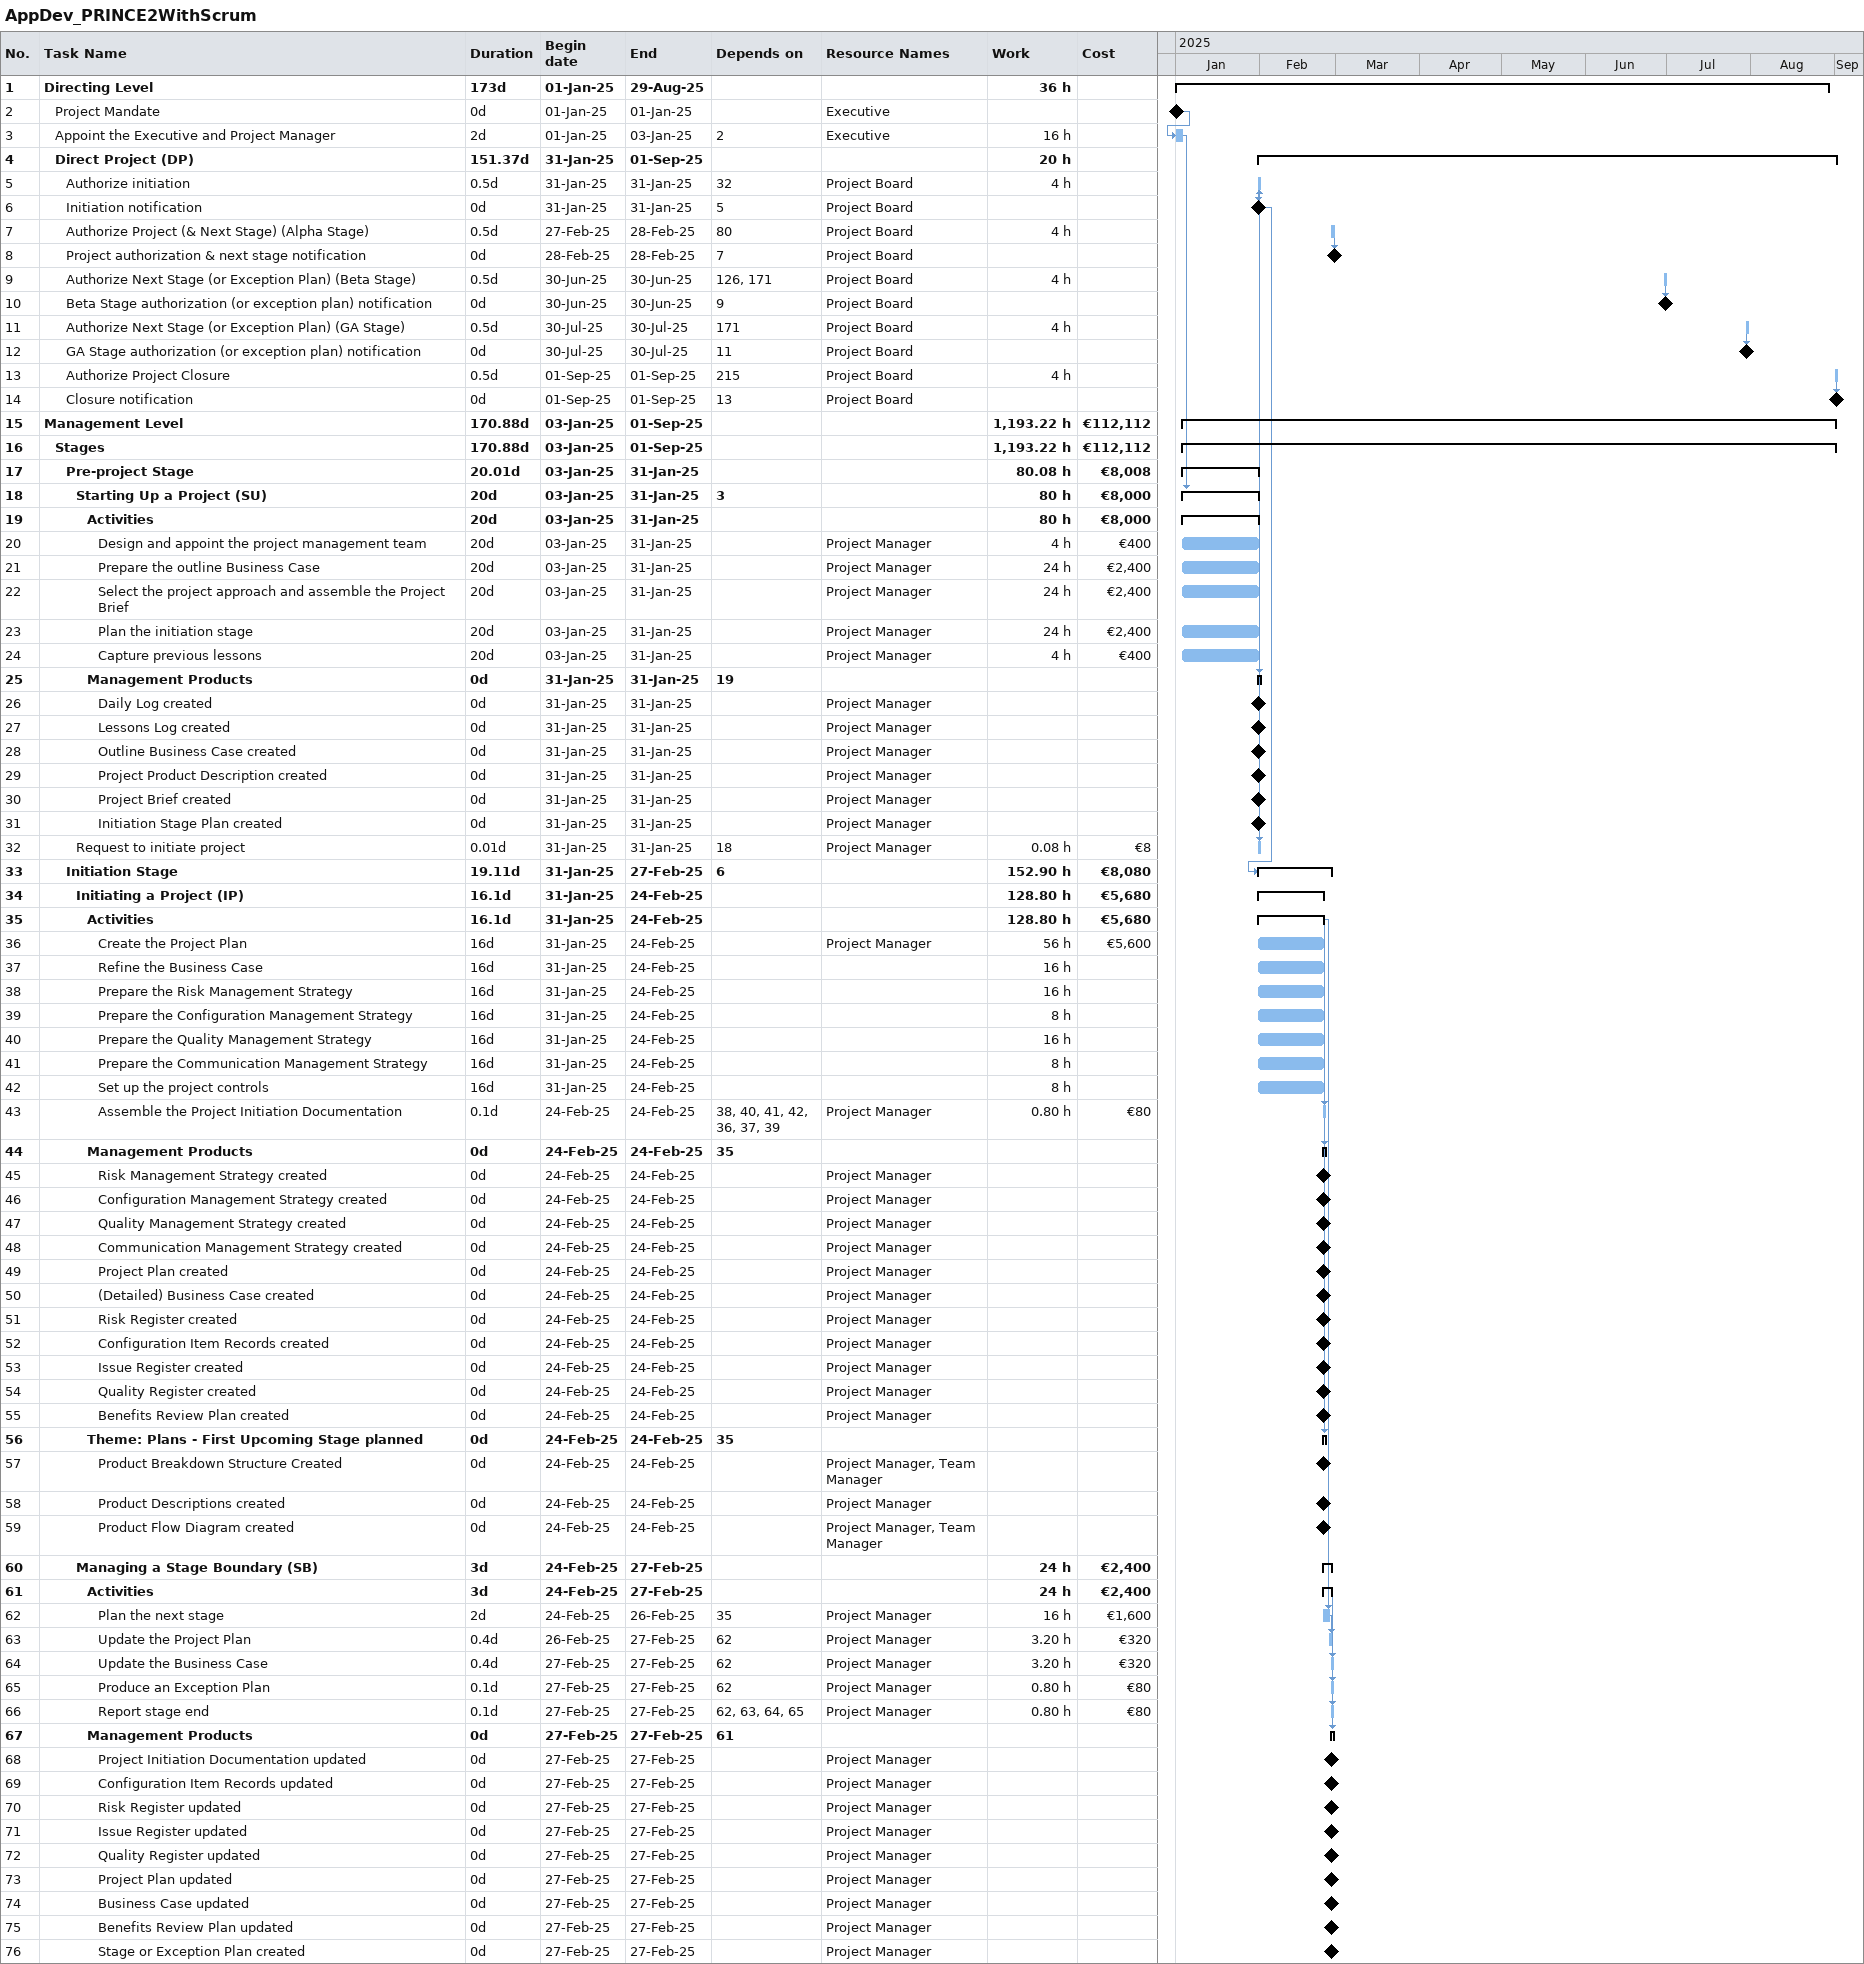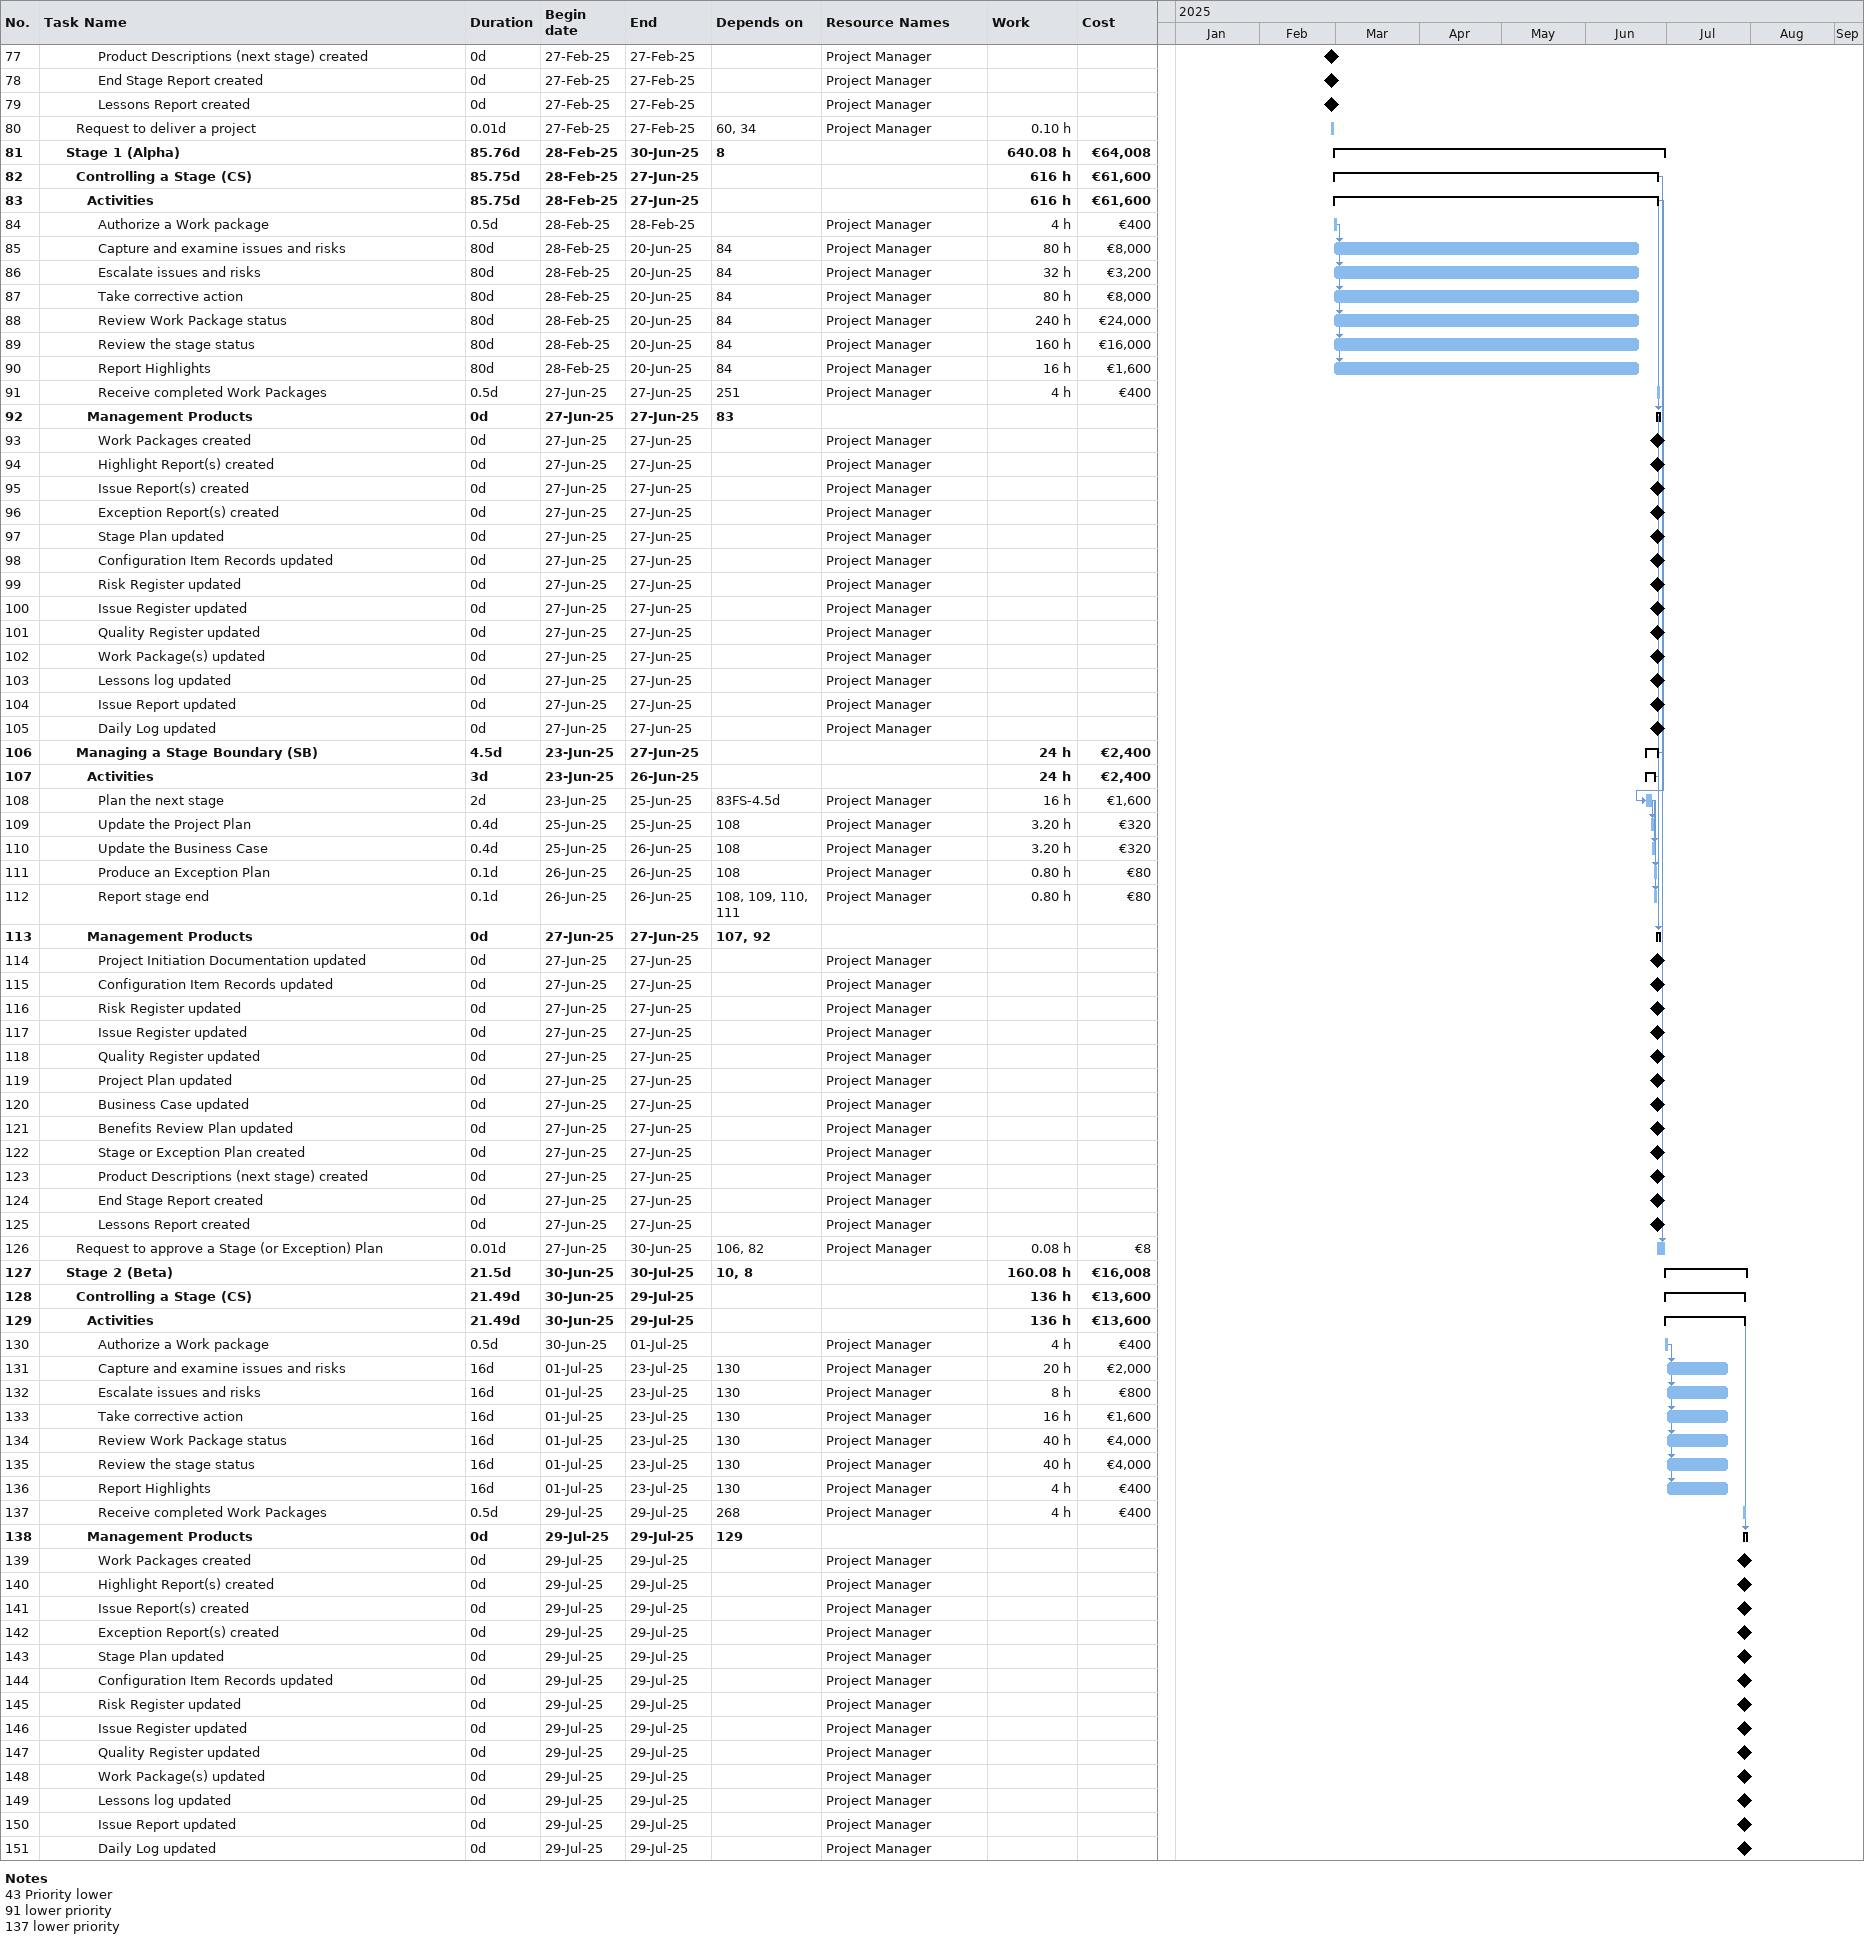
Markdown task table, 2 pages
AppDev_PRINCE2WithScrum

| ID | Level | Task | Duration | Start | Finish | Predecessors | Resources | Work (h) | Cost (€) |
|---|---|---|---|---|---|---|---|---|---|
| 1 | 1 | **Directing Level** | 173d | 2025-01-01 | 2025-08-29 |  |  | 36 |  |
| 2 | 2 | Project Mandate | 0d | 2025-01-01 | 2025-01-01 |  | Executive |  |  |
| 3 | 2 | Appoint the Executive and Project Manager | 2d | 2025-01-01 | 2025-01-03 | 2 | Executive | 16 |  |
| 4 | 2 | **Direct Project (DP)** | 151.37d | 2025-01-31 | 2025-09-01 |  |  | 20 |  |
| 5 | 3 | Authorize initiation | 0.5d | 2025-01-31 | 2025-01-31 | 32 | Project Board | 4 |  |
| 6 | 3 | Initiation notification | 0d | 2025-01-31 | 2025-01-31 | 5 | Project Board |  |  |
| 7 | 3 | Authorize Project (& Next Stage) (Alpha Stage) | 0.5d | 2025-02-27 | 2025-02-28 | 80 | Project Board | 4 |  |
| 8 | 3 | Project authorization & next stage notification | 0d | 2025-02-28 | 2025-02-28 | 7 | Project Board |  |  |
| 9 | 3 | Authorize Next Stage (or Exception Plan) (Beta Stage) | 0.5d | 2025-06-30 | 2025-06-30 | 126, 171 | Project Board | 4 |  |
| 10 | 3 | Beta Stage authorization (or exception plan) notification | 0d | 2025-06-30 | 2025-06-30 | 9 | Project Board |  |  |
| 11 | 3 | Authorize Next Stage (or Exception Plan) (GA Stage) | 0.5d | 2025-07-30 | 2025-07-30 | 171 | Project Board | 4 |  |
| 12 | 3 | GA Stage authorization (or exception plan) notification | 0d | 2025-07-30 | 2025-07-30 | 11 | Project Board |  |  |
| 13 | 3 | Authorize Project Closure | 0.5d | 2025-09-01 | 2025-09-01 | 215 | Project Board | 4 |  |
| 14 | 3 | Closure notification | 0d | 2025-09-01 | 2025-09-01 | 13 | Project Board |  |  |
| 15 | 1 | **Management Level** | 170.88d | 2025-01-03 | 2025-09-01 |  |  | 1193.22 | 112112 |
| 16 | 2 | **Stages** | 170.88d | 2025-01-03 | 2025-09-01 |  |  | 1193.22 | 112112 |
| 17 | 3 | **Pre-project Stage** | 20.01d | 2025-01-03 | 2025-01-31 |  |  | 80.08 | 8008 |
| 18 | 4 | **Starting Up a Project (SU)** | 20d | 2025-01-03 | 2025-01-31 | 3 |  | 80 | 8000 |
| 19 | 5 | **Activities** | 20d | 2025-01-03 | 2025-01-31 |  |  | 80 | 8000 |
| 20 | 6 | Design and appoint the project management team | 20d | 2025-01-03 | 2025-01-31 |  | Project Manager | 4 | 400 |
| 21 | 6 | Prepare the outline Business Case | 20d | 2025-01-03 | 2025-01-31 |  | Project Manager | 24 | 2400 |
| 22 | 6 | Select the project approach and assemble the Project Brief | 20d | 2025-01-03 | 2025-01-31 |  | Project Manager | 24 | 2400 |
| 23 | 6 | Plan the initiation stage | 20d | 2025-01-03 | 2025-01-31 |  | Project Manager | 24 | 2400 |
| 24 | 6 | Capture previous lessons | 20d | 2025-01-03 | 2025-01-31 |  | Project Manager | 4 | 400 |
| 25 | 5 | **Management Products** | 0d | 2025-01-31 | 2025-01-31 | 19 |  |  |  |
| 26 | 6 | Daily Log created | 0d | 2025-01-31 | 2025-01-31 |  | Project Manager |  |  |
| 27 | 6 | Lessons Log created | 0d | 2025-01-31 | 2025-01-31 |  | Project Manager |  |  |
| 28 | 6 | Outline Business Case created | 0d | 2025-01-31 | 2025-01-31 |  | Project Manager |  |  |
| 29 | 6 | Project Product Description created | 0d | 2025-01-31 | 2025-01-31 |  | Project Manager |  |  |
| 30 | 6 | Project Brief created | 0d | 2025-01-31 | 2025-01-31 |  | Project Manager |  |  |
| 31 | 6 | Initiation Stage Plan created | 0d | 2025-01-31 | 2025-01-31 |  | Project Manager |  |  |
| 32 | 4 | Request to initiate project | 0.01d | 2025-01-31 | 2025-01-31 | 18 | Project Manager | 0.08 | 8 |
| 33 | 3 | **Initiation Stage** | 19.11d | 2025-01-31 | 2025-02-27 | 6 |  | 152.90 | 8080 |
| 34 | 4 | **Initiating a Project (IP)** | 16.1d | 2025-01-31 | 2025-02-24 |  |  | 128.80 | 5680 |
| 35 | 5 | **Activities** | 16.1d | 2025-01-31 | 2025-02-24 |  |  | 128.80 | 5680 |
| 36 | 6 | Create the Project Plan | 16d | 2025-01-31 | 2025-02-24 |  | Project Manager | 56 | 5600 |
| 37 | 6 | Refine the Business Case | 16d | 2025-01-31 | 2025-02-24 |  |  | 16 |  |
| 38 | 6 | Prepare the Risk Management Strategy | 16d | 2025-01-31 | 2025-02-24 |  |  | 16 |  |
| 39 | 6 | Prepare the Configuration Management Strategy | 16d | 2025-01-31 | 2025-02-24 |  |  | 8 |  |
| 40 | 6 | Prepare the Quality Management Strategy | 16d | 2025-01-31 | 2025-02-24 |  |  | 16 |  |
| 41 | 6 | Prepare the Communication Management Strategy | 16d | 2025-01-31 | 2025-02-24 |  |  | 8 |  |
| 42 | 6 | Set up the project controls | 16d | 2025-01-31 | 2025-02-24 |  |  | 8 |  |
| 43 | 6 | Assemble the Project Initiation Documentation | 0.1d | 2025-02-24 | 2025-02-24 | 38, 40, 41, 42, 36, 37, 39 | Project Manager | 0.80 | 80 |
| 44 | 5 | **Management Products** | 0d | 2025-02-24 | 2025-02-24 | 35 |  |  |  |
| 45 | 6 | Risk Management Strategy created | 0d | 2025-02-24 | 2025-02-24 |  | Project Manager |  |  |
| 46 | 6 | Configuration Management Strategy created | 0d | 2025-02-24 | 2025-02-24 |  | Project Manager |  |  |
| 47 | 6 | Quality Management Strategy created | 0d | 2025-02-24 | 2025-02-24 |  | Project Manager |  |  |
| 48 | 6 | Communication Management Strategy created | 0d | 2025-02-24 | 2025-02-24 |  | Project Manager |  |  |
| 49 | 6 | Project Plan created | 0d | 2025-02-24 | 2025-02-24 |  | Project Manager |  |  |
| 50 | 6 | (Detailed) Business Case created | 0d | 2025-02-24 | 2025-02-24 |  | Project Manager |  |  |
| 51 | 6 | Risk Register created | 0d | 2025-02-24 | 2025-02-24 |  | Project Manager |  |  |
| 52 | 6 | Configuration Item Records created | 0d | 2025-02-24 | 2025-02-24 |  | Project Manager |  |  |
| 53 | 6 | Issue Register created | 0d | 2025-02-24 | 2025-02-24 |  | Project Manager |  |  |
| 54 | 6 | Quality Register created | 0d | 2025-02-24 | 2025-02-24 |  | Project Manager |  |  |
| 55 | 6 | Benefits Review Plan created | 0d | 2025-02-24 | 2025-02-24 |  | Project Manager |  |  |
| 56 | 5 | **Theme: Plans - First Upcoming Stage planned** | 0d | 2025-02-24 | 2025-02-24 | 35 |  |  |  |
| 57 | 6 | Product Breakdown Structure Created | 0d | 2025-02-24 | 2025-02-24 |  | Project Manager, Team Manager |  |  |
| 58 | 6 | Product Descriptions created | 0d | 2025-02-24 | 2025-02-24 |  | Project Manager |  |  |
| 59 | 6 | Product Flow Diagram created | 0d | 2025-02-24 | 2025-02-24 |  | Project Manager, Team Manager |  |  |
| 60 | 4 | **Managing a Stage Boundary (SB)** | 3d | 2025-02-24 | 2025-02-27 |  |  | 24 | 2400 |
| 61 | 5 | **Activities** | 3d | 2025-02-24 | 2025-02-27 |  |  | 24 | 2400 |
| 62 | 6 | Plan the next stage | 2d | 2025-02-24 | 2025-02-26 | 35 | Project Manager | 16 | 1600 |
| 63 | 6 | Update the Project Plan | 0.4d | 2025-02-26 | 2025-02-27 | 62 | Project Manager | 3.20 | 320 |
| 64 | 6 | Update the Business Case | 0.4d | 2025-02-27 | 2025-02-27 | 62 | Project Manager | 3.20 | 320 |
| 65 | 6 | Produce an Exception Plan | 0.1d | 2025-02-27 | 2025-02-27 | 62 | Project Manager | 0.80 | 80 |
| 66 | 6 | Report stage end | 0.1d | 2025-02-27 | 2025-02-27 | 62, 63, 64, 65 | Project Manager | 0.80 | 80 |
| 67 | 5 | **Management Products** | 0d | 2025-02-27 | 2025-02-27 | 61 |  |  |  |
| 68 | 6 | Project Initiation Documentation updated | 0d | 2025-02-27 | 2025-02-27 |  | Project Manager |  |  |
| 69 | 6 | Configuration Item Records updated | 0d | 2025-02-27 | 2025-02-27 |  | Project Manager |  |  |
| 70 | 6 | Risk Register updated | 0d | 2025-02-27 | 2025-02-27 |  | Project Manager |  |  |
| 71 | 6 | Issue Register updated | 0d | 2025-02-27 | 2025-02-27 |  | Project Manager |  |  |
| 72 | 6 | Quality Register updated | 0d | 2025-02-27 | 2025-02-27 |  | Project Manager |  |  |
| 73 | 6 | Project Plan updated | 0d | 2025-02-27 | 2025-02-27 |  | Project Manager |  |  |
| 74 | 6 | Business Case updated | 0d | 2025-02-27 | 2025-02-27 |  | Project Manager |  |  |
| 75 | 6 | Benefits Review Plan updated | 0d | 2025-02-27 | 2025-02-27 |  | Project Manager |  |  |
| 76 | 6 | Stage or Exception Plan created | 0d | 2025-02-27 | 2025-02-27 |  | Project Manager |  |  |
| 77 | 6 | Product Descriptions (next stage) created | 0d | 2025-02-27 | 2025-02-27 |  | Project Manager |  |  |
| 78 | 6 | End Stage Report created | 0d | 2025-02-27 | 2025-02-27 |  | Project Manager |  |  |
| 79 | 6 | Lessons Report created | 0d | 2025-02-27 | 2025-02-27 |  | Project Manager |  |  |
| 80 | 4 | Request to deliver a project | 0.01d | 2025-02-27 | 2025-02-27 | 60, 34 | Project Manager | 0.10 |  |
| 81 | 3 | **Stage 1 (Alpha)** | 85.76d | 2025-02-28 | 2025-06-30 | 8 |  | 640.08 | 64008 |
| 82 | 4 | **Controlling a Stage (CS)** | 85.75d | 2025-02-28 | 2025-06-27 |  |  | 616 | 61600 |
| 83 | 5 | **Activities** | 85.75d | 2025-02-28 | 2025-06-27 |  |  | 616 | 61600 |
| 84 | 6 | Authorize a Work package | 0.5d | 2025-02-28 | 2025-02-28 |  | Project Manager | 4 | 400 |
| 85 | 6 | Capture and examine issues and risks | 80d | 2025-02-28 | 2025-06-20 | 84 | Project Manager | 80 | 8000 |
| 86 | 6 | Escalate issues and risks | 80d | 2025-02-28 | 2025-06-20 | 84 | Project Manager | 32 | 3200 |
| 87 | 6 | Take corrective action | 80d | 2025-02-28 | 2025-06-20 | 84 | Project Manager | 80 | 8000 |
| 88 | 6 | Review Work Package status | 80d | 2025-02-28 | 2025-06-20 | 84 | Project Manager | 240 | 24000 |
| 89 | 6 | Review the stage status | 80d | 2025-02-28 | 2025-06-20 | 84 | Project Manager | 160 | 16000 |
| 90 | 6 | Report Highlights | 80d | 2025-02-28 | 2025-06-20 | 84 | Project Manager | 16 | 1600 |
| 91 | 6 | Receive completed Work Packages | 0.5d | 2025-06-27 | 2025-06-27 | 251 | Project Manager | 4 | 400 |
| 92 | 5 | **Management Products** | 0d | 2025-06-27 | 2025-06-27 | 83 |  |  |  |
| 93 | 6 | Work Packages created | 0d | 2025-06-27 | 2025-06-27 |  | Project Manager |  |  |
| 94 | 6 | Highlight Report(s) created | 0d | 2025-06-27 | 2025-06-27 |  | Project Manager |  |  |
| 95 | 6 | Issue Report(s) created | 0d | 2025-06-27 | 2025-06-27 |  | Project Manager |  |  |
| 96 | 6 | Exception Report(s) created | 0d | 2025-06-27 | 2025-06-27 |  | Project Manager |  |  |
| 97 | 6 | Stage Plan updated | 0d | 2025-06-27 | 2025-06-27 |  | Project Manager |  |  |
| 98 | 6 | Configuration Item Records updated | 0d | 2025-06-27 | 2025-06-27 |  | Project Manager |  |  |
| 99 | 6 | Risk Register updated | 0d | 2025-06-27 | 2025-06-27 |  | Project Manager |  |  |
| 100 | 6 | Issue Register updated | 0d | 2025-06-27 | 2025-06-27 |  | Project Manager |  |  |
| 101 | 6 | Quality Register updated | 0d | 2025-06-27 | 2025-06-27 |  | Project Manager |  |  |
| 102 | 6 | Work Package(s) updated | 0d | 2025-06-27 | 2025-06-27 |  | Project Manager |  |  |
| 103 | 6 | Lessons log updated | 0d | 2025-06-27 | 2025-06-27 |  | Project Manager |  |  |
| 104 | 6 | Issue Report updated | 0d | 2025-06-27 | 2025-06-27 |  | Project Manager |  |  |
| 105 | 6 | Daily Log updated | 0d | 2025-06-27 | 2025-06-27 |  | Project Manager |  |  |
| 106 | 4 | **Managing a Stage Boundary (SB)** | 4.5d | 2025-06-23 | 2025-06-27 |  |  | 24 | 2400 |
| 107 | 5 | **Activities** | 3d | 2025-06-23 | 2025-06-26 |  |  | 24 | 2400 |
| 108 | 6 | Plan the next stage | 2d | 2025-06-23 | 2025-06-25 | 83FS-4.5d | Project Manager | 16 | 1600 |
| 109 | 6 | Update the Project Plan | 0.4d | 2025-06-25 | 2025-06-25 | 108 | Project Manager | 3.20 | 320 |
| 110 | 6 | Update the Business Case | 0.4d | 2025-06-25 | 2025-06-26 | 108 | Project Manager | 3.20 | 320 |
| 111 | 6 | Produce an Exception Plan | 0.1d | 2025-06-26 | 2025-06-26 | 108 | Project Manager | 0.80 | 80 |
| 112 | 6 | Report stage end | 0.1d | 2025-06-26 | 2025-06-26 | 108, 109, 110, 111 | Project Manager | 0.80 | 80 |
| 113 | 5 | **Management Products** | 0d | 2025-06-27 | 2025-06-27 | 107, 92 |  |  |  |
| 114 | 6 | Project Initiation Documentation updated | 0d | 2025-06-27 | 2025-06-27 |  | Project Manager |  |  |
| 115 | 6 | Configuration Item Records updated | 0d | 2025-06-27 | 2025-06-27 |  | Project Manager |  |  |
| 116 | 6 | Risk Register updated | 0d | 2025-06-27 | 2025-06-27 |  | Project Manager |  |  |
| 117 | 6 | Issue Register updated | 0d | 2025-06-27 | 2025-06-27 |  | Project Manager |  |  |
| 118 | 6 | Quality Register updated | 0d | 2025-06-27 | 2025-06-27 |  | Project Manager |  |  |
| 119 | 6 | Project Plan updated | 0d | 2025-06-27 | 2025-06-27 |  | Project Manager |  |  |
| 120 | 6 | Business Case updated | 0d | 2025-06-27 | 2025-06-27 |  | Project Manager |  |  |
| 121 | 6 | Benefits Review Plan updated | 0d | 2025-06-27 | 2025-06-27 |  | Project Manager |  |  |
| 122 | 6 | Stage or Exception Plan created | 0d | 2025-06-27 | 2025-06-27 |  | Project Manager |  |  |
| 123 | 6 | Product Descriptions (next stage) created | 0d | 2025-06-27 | 2025-06-27 |  | Project Manager |  |  |
| 124 | 6 | End Stage Report created | 0d | 2025-06-27 | 2025-06-27 |  | Project Manager |  |  |
| 125 | 6 | Lessons Report created | 0d | 2025-06-27 | 2025-06-27 |  | Project Manager |  |  |
| 126 | 4 | Request to approve a Stage (or Exception) Plan | 0.01d | 2025-06-27 | 2025-06-30 | 106, 82 | Project Manager | 0.08 | 8 |
| 127 | 3 | **Stage 2 (Beta)** | 21.5d | 2025-06-30 | 2025-07-30 | 10, 8 |  | 160.08 | 16008 |
| 128 | 4 | **Controlling a Stage (CS)** | 21.49d | 2025-06-30 | 2025-07-29 |  |  | 136 | 13600 |
| 129 | 5 | **Activities** | 21.49d | 2025-06-30 | 2025-07-29 |  |  | 136 | 13600 |
| 130 | 6 | Authorize a Work package | 0.5d | 2025-06-30 | 2025-07-01 |  | Project Manager | 4 | 400 |
| 131 | 6 | Capture and examine issues and risks | 16d | 2025-07-01 | 2025-07-23 | 130 | Project Manager | 20 | 2000 |
| 132 | 6 | Escalate issues and risks | 16d | 2025-07-01 | 2025-07-23 | 130 | Project Manager | 8 | 800 |
| 133 | 6 | Take corrective action | 16d | 2025-07-01 | 2025-07-23 | 130 | Project Manager | 16 | 1600 |
| 134 | 6 | Review Work Package status | 16d | 2025-07-01 | 2025-07-23 | 130 | Project Manager | 40 | 4000 |
| 135 | 6 | Review the stage status | 16d | 2025-07-01 | 2025-07-23 | 130 | Project Manager | 40 | 4000 |
| 136 | 6 | Report Highlights | 16d | 2025-07-01 | 2025-07-23 | 130 | Project Manager | 4 | 400 |
| 137 | 6 | Receive completed Work Packages | 0.5d | 2025-07-29 | 2025-07-29 | 268 | Project Manager | 4 | 400 |
| 138 | 5 | **Management Products** | 0d | 2025-07-29 | 2025-07-29 | 129 |  |  |  |
| 139 | 6 | Work Packages created | 0d | 2025-07-29 | 2025-07-29 |  | Project Manager |  |  |
| 140 | 6 | Highlight Report(s) created | 0d | 2025-07-29 | 2025-07-29 |  | Project Manager |  |  |
| 141 | 6 | Issue Report(s) created | 0d | 2025-07-29 | 2025-07-29 |  | Project Manager |  |  |
| 142 | 6 | Exception Report(s) created | 0d | 2025-07-29 | 2025-07-29 |  | Project Manager |  |  |
| 143 | 6 | Stage Plan updated | 0d | 2025-07-29 | 2025-07-29 |  | Project Manager |  |  |
| 144 | 6 | Configuration Item Records updated | 0d | 2025-07-29 | 2025-07-29 |  | Project Manager |  |  |
| 145 | 6 | Risk Register updated | 0d | 2025-07-29 | 2025-07-29 |  | Project Manager |  |  |
| 146 | 6 | Issue Register updated | 0d | 2025-07-29 | 2025-07-29 |  | Project Manager |  |  |
| 147 | 6 | Quality Register updated | 0d | 2025-07-29 | 2025-07-29 |  | Project Manager |  |  |
| 148 | 6 | Work Package(s) updated | 0d | 2025-07-29 | 2025-07-29 |  | Project Manager |  |  |
| 149 | 6 | Lessons log updated | 0d | 2025-07-29 | 2025-07-29 |  | Project Manager |  |  |
| 150 | 6 | Issue Report updated | 0d | 2025-07-29 | 2025-07-29 |  | Project Manager |  |  |
| 151 | 6 | Daily Log updated | 0d | 2025-07-29 | 2025-07-29 |  | Project Manager |  |  |

Notes
- 43: Priority lower
- 91: lower priority
- 137: lower priority
